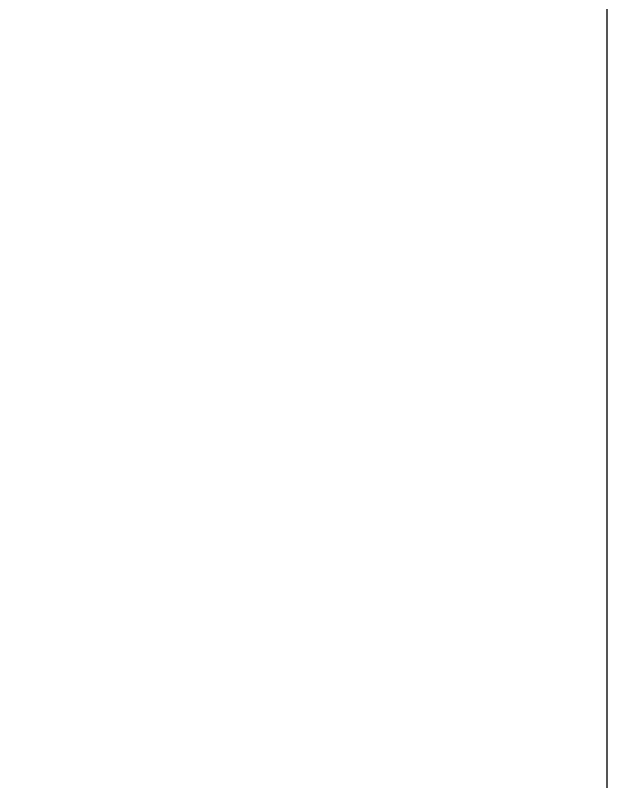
# Model space of a CAD drawing. Header units: centimetres. Extents: x 1.5 to 6, y -9 to 9.
# Drawn here: x 3.765 to 6.033, y 2.294 to 5.221 of the extents above; entities that cross this region are included whole.
import ezdxf

# ---------------------------------------------------------------- set-up
doc = ezdxf.new("R2010")
doc.units = ezdxf.units.CM
doc.header["$MEASUREMENT"] = 0
doc.layers.add('layer 1', color=7, linetype='Continuous')

msp = doc.modelspace()

# ---------------------------------------------------------------- linework, layer by layer
at = {"layer": 'layer 1', "color": 250}
msp.add_open_spline([(1.55539, 9.00077), (2.66767, 9.00027), (3.7987, 8.99838), (4.91831, 8.99838), (4.91831, 8.99838), (5.19152, 8.99838), (5.46481, 8.99838), (5.73802, 8.99838), (5.73802, 8.99838), (5.80322, 8.99864), (5.86845, 8.99891), (5.93365, 8.99917), (5.93365, 8.99917), (5.96712, 9.00377), (6.00047, 8.99846), (6.01421, 8.98243), (6.01421, 8.98243), (6.02938, 8.96472), (6.02784, 8.92939), (6.02306, 8.90188), (6.02306, 8.90188), (6.02335, 8.85776), (6.02365, 8.81363), (6.02394, 8.7695), (6.02394, 8.7695), (6.02394, 8.57813), (6.02394, 8.3867), (6.02394, 8.19532), (6.02394, 8.19532), (6.02394, 7.45348), (6.02394, 6.71142), (6.02394, 5.96957), (6.02394, 5.96957), (6.02394, 3.10545), (6.02394, 0.24263), (6.02394, -2.61363), (6.02394, -2.61363), (6.02394, -4.24195), (6.02394, -5.86423), (6.02394, -7.48858), (6.02394, -7.48858), (6.02394, -7.8716), (6.02394, -8.25473), (6.02394, -8.63774), (6.02394, -8.63774), (6.02394, -8.69569), (6.02394, -8.75365), (6.02394, -8.81159), (6.02394, -8.81159), (6.01868, -8.8429), (6.02048, -8.88223), (6.02571, -8.91207), (6.02571, -8.91207), (6.03332, -8.95546), (6.02056, -8.98884), (5.98588, -8.9974), (5.98588, -8.9974), (5.96028, -9.00372), (5.91661, -8.9974), (5.88585, -8.9974), (5.88585, -8.9974), (5.8112, -8.9974), (5.73654, -8.9974), (5.66189, -8.9974), (5.66189, -8.9974), (5.41966, -8.9974), (5.17736, -8.9974), (4.93513, -8.9974), (4.93513, -8.9974), (4.14914, -8.9974), (3.36292, -8.9974), (2.57693, -8.9974), (2.57693, -8.9974), (2.31346, -8.9974), (2.04991, -8.9974), (1.78644, -8.9974), (1.78644, -8.9974), (1.72595, -8.9974), (1.66545, -8.9974), (1.60497, -8.9974), (1.60497, -8.9974), (1.57066, -8.99745), (1.53893, -9.00482), (1.52176, -8.98464), (1.52176, -8.98464), (1.50356, -8.96327), (1.51658, -8.93562), (1.51113, -8.9033), (1.51113, -8.9033), (1.50317, -8.85604), (1.51202, -8.80871), (1.51202, -8.75816), (1.51202, -8.75816), (1.51202, -8.55642), (1.51202, -8.35462), (1.51202, -8.15288), (1.51202, -8.15288), (1.51202, -7.36957), (1.51202, -6.58603), (1.51202, -5.80272), (1.51202, -5.80272), (1.51202, -4.10401), (1.51202, -2.40479), (1.51202, -0.70607), (1.51202, -0.70607), (1.51143, -0.68348), (1.51084, -0.66088), (1.51025, -0.63829), (1.51025, -0.63829), (1.507, -0.62766), (1.50376, -0.61702), (1.50051, -0.60639), (1.50051, -0.60639), (1.50405, -0.59443), (1.50759, -0.58246), (1.51113, -0.5705), (1.51113, -0.5705), (1.51143, -0.55057), (1.51172, -0.53063), (1.51202, -0.51069), (1.51202, -0.51069), (1.51202, -0.43813), (1.51202, -0.36554), (1.51202, -0.29298), (1.51202, -0.29298), (1.51202, -0.00778), (1.51202, 0.2775), (1.51202, 0.56271), (1.51202, 0.56271), (1.51202, 1.44755), (1.51202, 2.33265), (1.51202, 3.21749), (1.51202, 3.21749), (1.51202, 4.68576), (1.51202, 6.15447), (1.51202, 7.62274), (1.51202, 7.62274), (1.51202, 7.96934), (1.51202, 8.31604), (1.51202, 8.66264), (1.51202, 8.66264), (1.51202, 8.70809), (1.51202, 8.75356), (1.51202, 8.79901), (1.51202, 8.79901), (1.50755, 8.82604), (1.50656, 8.85568), (1.51113, 8.88274), (1.51113, 8.88274), (1.51883, 8.92823), (1.49622, 8.97396), (1.53326, 8.99439), (1.53326, 8.99439), (1.54064, 8.99652), (1.54802, 8.99864), (1.55539, 9.00077)], degree=3, knots=[0, 0, 0, 0, 0.025, 0.025, 0.025, 0.025, 0.05, 0.05, 0.05, 0.05, 0.075, 0.075, 0.075, 0.075, 0.1, 0.1, 0.1, 0.1, 0.125, 0.125, 0.125, 0.125, 0.15, 0.15, 0.15, 0.15, 0.175, 0.175, 0.175, 0.175, 0.2, 0.2, 0.2, 0.2, 0.225, 0.225, 0.225, 0.225, 0.25, 0.25, 0.25, 0.25, 0.275, 0.275, 0.275, 0.275, 0.3, 0.3, 0.3, 0.3, 0.325, 0.325, 0.325, 0.325, 0.35, 0.35, 0.35, 0.35, 0.375, 0.375, 0.375, 0.375, 0.4, 0.4, 0.4, 0.4, 0.425, 0.425, 0.425, 0.425, 0.45, 0.45, 0.45, 0.45, 0.475, 0.475, 0.475, 0.475, 0.5, 0.5, 0.5, 0.5, 0.525, 0.525, 0.525, 0.525, 0.55, 0.55, 0.55, 0.55, 0.575, 0.575, 0.575, 0.575, 0.6, 0.6, 0.6, 0.6, 0.625, 0.625, 0.625, 0.625, 0.65, 0.65, 0.65, 0.65, 0.675, 0.675, 0.675, 0.675, 0.7, 0.7, 0.7, 0.7, 0.725, 0.725, 0.725, 0.725, 0.75, 0.75, 0.75, 0.75, 0.775, 0.775, 0.775, 0.775, 0.8, 0.8, 0.8, 0.8, 0.825, 0.825, 0.825, 0.825, 0.85, 0.85, 0.85, 0.85, 0.875, 0.875, 0.875, 0.875, 0.9, 0.9, 0.9, 0.9, 0.925, 0.925, 0.925, 0.925, 0.95, 0.95, 0.95, 0.95, 1, 1, 1, 1], dxfattribs=at)

doc.saveas('drawing.dxf')
